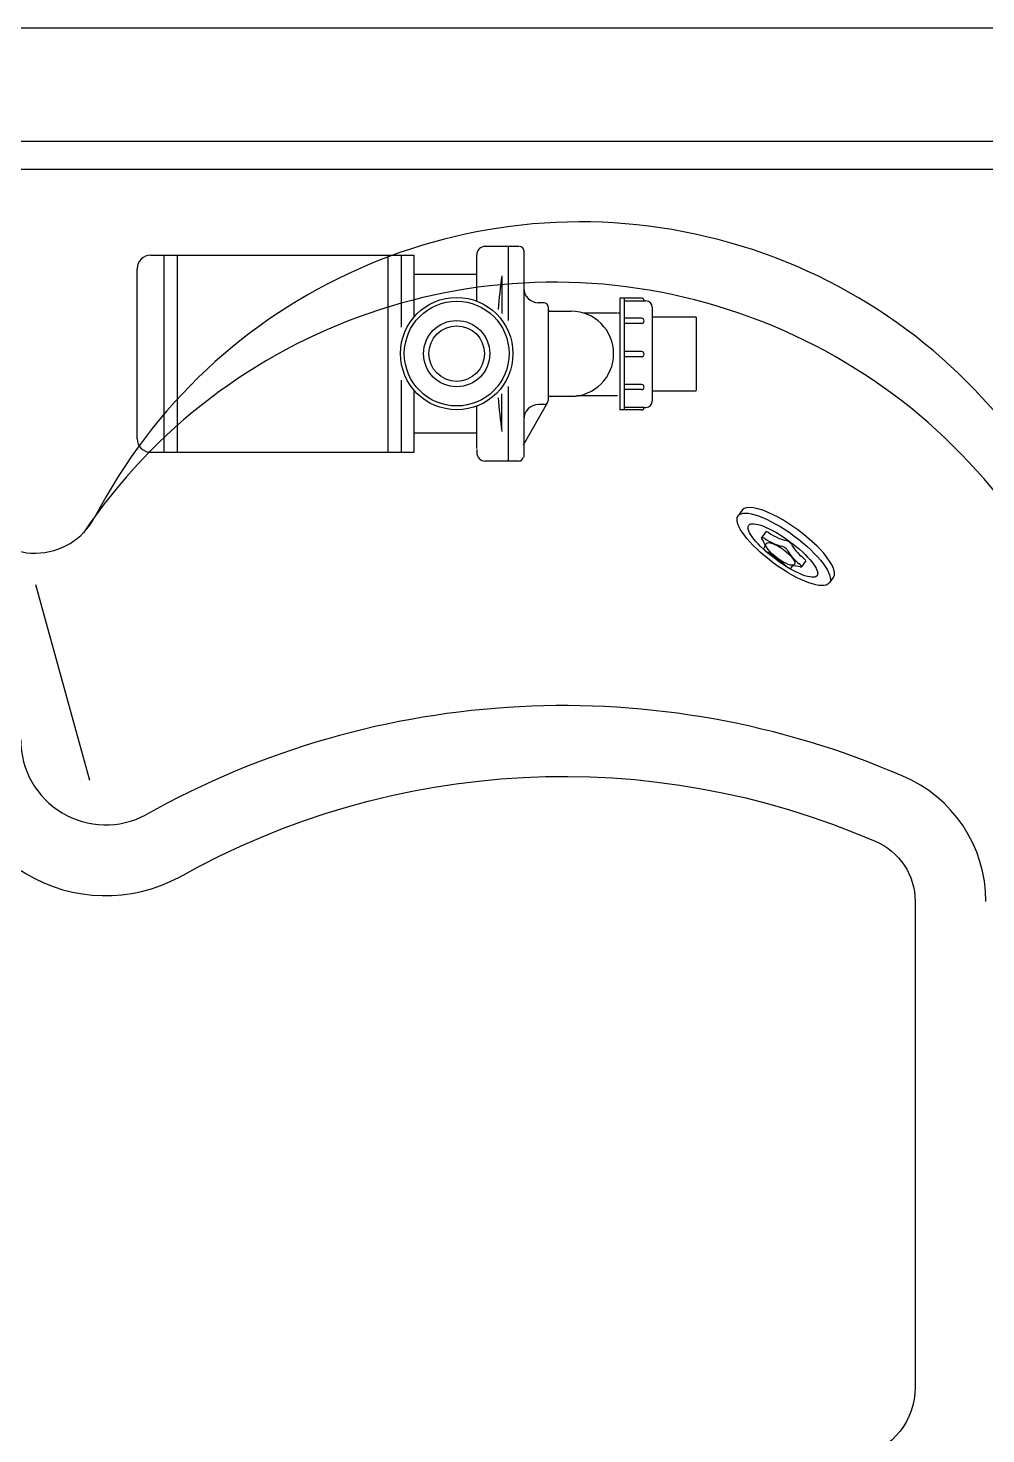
# Model space of a CAD drawing. Header units: millimetres. Extents: x 14433.32 to 14435.17, y 9240.44 to 9242.46.
# Drawn here: x 14434.147 to 14434.824, y 9241.471 to 9242.465 of the extents above; entities that cross this region are included whole.
import ezdxf

# ---------------------------------------------------------------- set-up
doc = ezdxf.new("R2010")
doc.units = ezdxf.units.MM
doc.header["$LTSCALE"] = 0.25
for name, color, linetype in [('ARQ-COZ', 2, 'Continuous'), ('ARQ-SAN', 2, 'Continuous'), ('LCOTA02', 1, 'Continuous')]:
    doc.layers.add(name, color=color, linetype=linetype)

# ---------------------------------------------------------------- blocks, each defined once
blk = doc.blocks.new('A$C7EDF135F')
at = {"layer": 'LCOTA02'}
for p, q in [((12, 80), (17, 80)), ((14.56, 57.49), (19.56, 57.49)), ((14.56, 22.51), (20.02, 22.51)), ((12, 0), (17, 0))]:
    blk.add_line(p, q, dxfattribs=at)
for centre, major_axis, start_param, end_param in [((12, 40), (0, 40), 0, 3.141593), ((8.17, 58.96), (0, 19), 3.648269, 4.519872), ((14.56, 54.81), (0, 2.68), 6.283185, 7.661464), ((13.17, 58.96), (0, 19), 3.648269, 4.519872), ((19.56, 54.81), (0, 2.68), 5.533225, 7.661464), ((23.99, 70.67), (0, 19), 2.391632, 3.263235), ((24.78, 49.15), (0, 2.68), 4.276588, 6.404827), ((11.33, 40), (0, 2.68), 0.506677, 2.634916), ((16.33, 40), (0, 2.68), 0.506677, 2.634916), ((30.67, 40), (0, 19), 1.134995, 2.006598), ((8.17, 21.04), (0, 19), 4.904906, 5.776509), ((13.17, 21.04), (0, 19), 4.904906, 5.776509), ((24.78, 30.85), (0, 2.68), 3.019951, 5.14819), ((14.56, 25.19), (0, 2.68), 1.763314, 3.141593), ((19.56, 25.19), (0, 2.68), 1.763314, 3.891553), ((23.99, 9.33), (0, 19), 6.161543, 7.033146)]:
    blk.add_ellipse(centre, major_axis=major_axis, ratio=0.3, start_param=start_param, end_param=end_param, dxfattribs=at)
for centre, major_axis, ratio in [((17, 40), (0, 40), 0.3), ((18, 40), (0, 30), 0.266667), ((21, 40), (0, 12.5), 0.3)]:
    blk.add_ellipse(centre, major_axis=major_axis, ratio=ratio, dxfattribs=at)

msp = doc.modelspace()

# ---------------------------------------------------------------- linework, layer by layer
at = {"layer": 'ARQ-COZ'}
for p, q in [((14434.23355, 9242.30412), (14434.41989, 9242.30412)), ((14434.24309, 9242.16486), (14434.24309, 9242.30412)), ((14434.25263, 9242.16486), (14434.25263, 9242.30412)), ((14434.40132, 9242.16486), (14434.40132, 9242.30412)), ((14434.41086, 9242.25323), (14434.41086, 9242.30412)), ((14434.41989, 9242.26063), (14434.41989, 9242.30412)), ((14434.41989, 9242.29057), (14434.41989, 9242.30412)), ((14434.46398, 9242.30219), (14434.46398, 9242.30435)), ((14434.46398, 9242.30219), (14434.46398, 9242.30435)), ((14434.48675, 9242.31036), (14434.46999, 9242.31036)), ((14434.48675, 9242.31036), (14434.46999, 9242.31036)), ((14434.4939, 9242.31036), (14434.48537, 9242.31036)), ((14434.48614, 9242.31036), (14434.48614, 9242.25788)), ((14434.49723, 9242.3075), (14434.49723, 9242.16152)), ((14434.22401, 9242.1744), (14434.22401, 9242.29458)), ((14434.46398, 9242.29057), (14434.41989, 9242.29057)), ((14434.48167, 9242.28858), (14434.48167, 9242.26299)), ((14434.56513, 9242.27367), (14434.56513, 9242.19476)), ((14434.5681, 9242.27367), (14434.5681, 9242.19476)), ((14434.5681, 9242.27187), (14434.5835, 9242.27187)), ((14434.51158, 9242.2705), (14434.50718, 9242.2705)), ((14434.51445, 9242.26763), (14434.51445, 9242.20139)), ((14434.5159, 9242.26456), (14434.53068, 9242.26456)), ((14434.56357, 9242.26311), (14434.53992, 9242.26311)), ((14434.56441, 9242.26319), (14434.56391, 9242.26319)), ((14434.588, 9242.26742), (14434.588, 9242.20111)), ((14434.588, 9242.26737), (14434.588, 9242.20107)), ((14434.61902, 9242.26044), (14434.588, 9242.26044)), ((14434.61902, 9242.26039), (14434.588, 9242.26039)), ((14434.61902, 9242.26044), (14434.61902, 9242.21223)), ((14434.61902, 9242.26039), (14434.61902, 9242.20849)), ((14434.41086, 9242.16486), (14434.41086, 9242.21592)), ((14434.48614, 9242.21128), (14434.48614, 9242.15866)), ((14434.61902, 9242.21591), (14434.61902, 9242.21223)), ((14434.61902, 9242.21223), (14434.61902, 9242.20854)), ((14434.41989, 9242.16486), (14434.41989, 9242.20853)), ((14434.41989, 9242.1669), (14434.41989, 9242.20262)), ((14434.41989, 9242.16486), (14434.41989, 9242.20262)), ((14434.41989, 9242.1669), (14434.41989, 9242.20262)), ((14434.48167, 9242.18058), (14434.48167, 9242.20617)), ((14434.5159, 9242.20446), (14434.53068, 9242.20446)), ((14434.56357, 9242.2047), (14434.53443, 9242.2047)), ((14434.61902, 9242.208), (14434.588, 9242.208)), ((14434.51406, 9242.19995), (14434.49676, 9242.16998)), ((14434.51158, 9242.19852), (14434.50765, 9242.19852)), ((14434.58229, 9242.19656), (14434.5681, 9242.19656)), ((14434.58229, 9242.19661), (14434.5835, 9242.19661)), ((14434.58229, 9242.19656), (14434.5835, 9242.19656)), ((14434.41989, 9242.17861), (14434.46398, 9242.17861)), ((14434.23355, 9242.16486), (14434.41989, 9242.16486)), ((14434.46398, 9242.16683), (14434.46398, 9242.16467)), ((14434.46398, 9242.16683), (14434.46398, 9242.16467)), ((14434.4939, 9242.15866), (14434.46984, 9242.15866)), ((14434.15221, 9242.07152), (14434.19048, 9241.93316))]:
    msp.add_line(p, q, dxfattribs=at)
for points in [[(14433.64677, 9242.38458, 0.414214), (14433.45877, 9242.19658), (14433.45877, 9240.70758, 0.414214), (14433.64677, 9240.51958), (14434.83577, 9240.51958, 0.414214), (14435.02377, 9240.70758), (14435.02377, 9242.19658, 0.414214), (14434.83577, 9242.38458), (14433.65177, 9242.38458)], [(14433.64677, 9242.36458, 0.414214), (14433.47877, 9242.19658), (14433.47877, 9240.70758, 0.414214), (14433.64677, 9240.53958), (14434.83577, 9240.53958, 0.414214), (14435.00377, 9240.70758), (14435.00377, 9242.19658, 0.414214), (14434.83577, 9242.36458), (14433.65177, 9242.36458)]]:
    msp.add_lwpolyline(points, format="xyb", dxfattribs=at)
for points in [[(14434.46398, 9242.27166), (14434.46398, 9242.29554), (14434.46398, 9242.30219)], [(14434.46398, 9242.29057), (14434.46398, 9242.29554), (14434.46398, 9242.30219)], [(14434.58049, 9242.27367), (14434.56513, 9242.27367)], [(14434.58049, 9242.25952), (14434.5681, 9242.25952)], [(14434.58049, 9242.25592), (14434.5681, 9242.25592)], [(14434.58049, 9242.23602), (14434.5681, 9242.23602)], [(14434.58049, 9242.23242), (14434.5681, 9242.23242)], [(14434.58049, 9242.21278), (14434.5681, 9242.21278)], [(14434.58049, 9242.20918), (14434.5681, 9242.20918)], [(14434.46398, 9242.16756), (14434.46398, 9242.1975)], [(14434.58049, 9242.19476), (14434.56513, 9242.19476)]]:
    msp.add_lwpolyline(points, dxfattribs=at)
msp.add_lwpolyline([(14434.02177, 9242.03158, -0.414214), (14434.09177, 9241.96158, 0.567426), (14434.25389, 9241.86471, -0.235007), (14434.74546, 9241.89004, -0.302783), (14434.77377, 9241.84758), (14434.77377, 9241.50407, -0.345755), (14434.73561, 9241.4555, 0.785403), (14434.73561, 9241.34766, -0.345755), (14434.77377, 9241.29908), (14434.77377, 9240.94758, -0.414214), (14434.70377, 9240.87758), (14434.45377, 9240.87758, -0.414214), (14434.38377, 9240.94758, 0.567426), (14434.22164, 9241.04444, -0.235007), (14433.73008, 9241.01912, -0.302783), (14433.70177, 9241.06158), (14433.70177, 9241.96158, -0.414214), (14433.77177, 9242.03158)], format="xyb", close=True, dxfattribs=at)
for radius in [0.03969, 0.037, 0.0234, 0.01963]:
    msp.add_circle((14434.44983, 9242.23458), radius, dxfattribs=at)
for centre, radius, start, end in [((14434.53733, 9241.941), 0.38662, 358.21387, 152.63106), ((14434.23355, 9242.29458), 0.00954, 90, 180), ((14434.46999, 9242.30435), 0.00601, 90, 180), ((14434.46999, 9242.30435), 0.00601, 90, 180), ((14434.49437, 9242.3075), 0.00286, 0, 90), ((14434.51879, 9241.88384), 0.40118, 358.21487, 146.02044), ((14434.89591, 9242.23413), 0.41794, 172.3703, 175.66362), ((14434.50765, 9242.28092), 0.01042, 180, 270), ((14434.58049, 9242.27187), 0.0018, 0, 90), ((14434.5835, 9242.26737), 0.0045, 0, 90), ((14434.51158, 9242.26763), 0.00286, 0, 90), ((14434.5159, 9242.26601), 0.00145, 180, 270), ((14434.53068, 9242.23451), 0.03005, 270, 90), ((14434.56441, 9242.26394), 0.000743, 270, 345.14175), ((14434.58049, 9242.25772), 0.0018, 270, 90), ((14434.58049, 9242.23422), 0.0018, 270, 90), ((14434.58049, 9242.21098), 0.0018, 270, 90), ((14434.89591, 9242.23503), 0.41794, 184.33638, 187.6297), ((14434.51158, 9242.20139), 0.00286, 270, 0), ((14434.5159, 9242.20301), 0.00145, 90, 180), ((14434.50765, 9242.1881), 0.01042, 90, 180), ((14434.58049, 9242.19656), 0.0018, 270, 0), ((14434.5835, 9242.20107), 0.0045, 270, 0), ((14434.23355, 9242.1744), 0.00954, 180, 270), ((14434.46999, 9242.16467), 0.00601, 180, 270), ((14434.46999, 9242.16467), 0.00601, 180, 270), ((14434.4939, 9242.16152), 0.00286, 270, 0), ((14434.15176, 9242.14158), 0.048, 210, 331.59075), ((14434.52513, 9241.3834), 0.60247, 66.57025, 119.31006), ((14434.20177, 9241.96158), 0.06, 180, 298.28686), ((14434.72777, 9241.84758), 0.096, 0, 67.38171)]:
    msp.add_arc(centre, radius, start, end, dxfattribs=at)
at = {"layer": 'ARQ-SAN', "color": 2, "ltscale": 3}
msp.add_line((14435.16877, 9242.46458), (14433.31877, 9242.46458), dxfattribs=at)

# ---------------------------------------------------------------- block references
at = {"layer": 'ARQ-COZ', "xscale": 0.001000000000040226, "yscale": 0.001000000000003638, "zscale": 0.001, "rotation": 233.6180784512819}
msp.add_blockref('A$C7EDF135F', (14434.65877, 9242.13369), dxfattribs=at)

doc.saveas('drawing.dxf')
